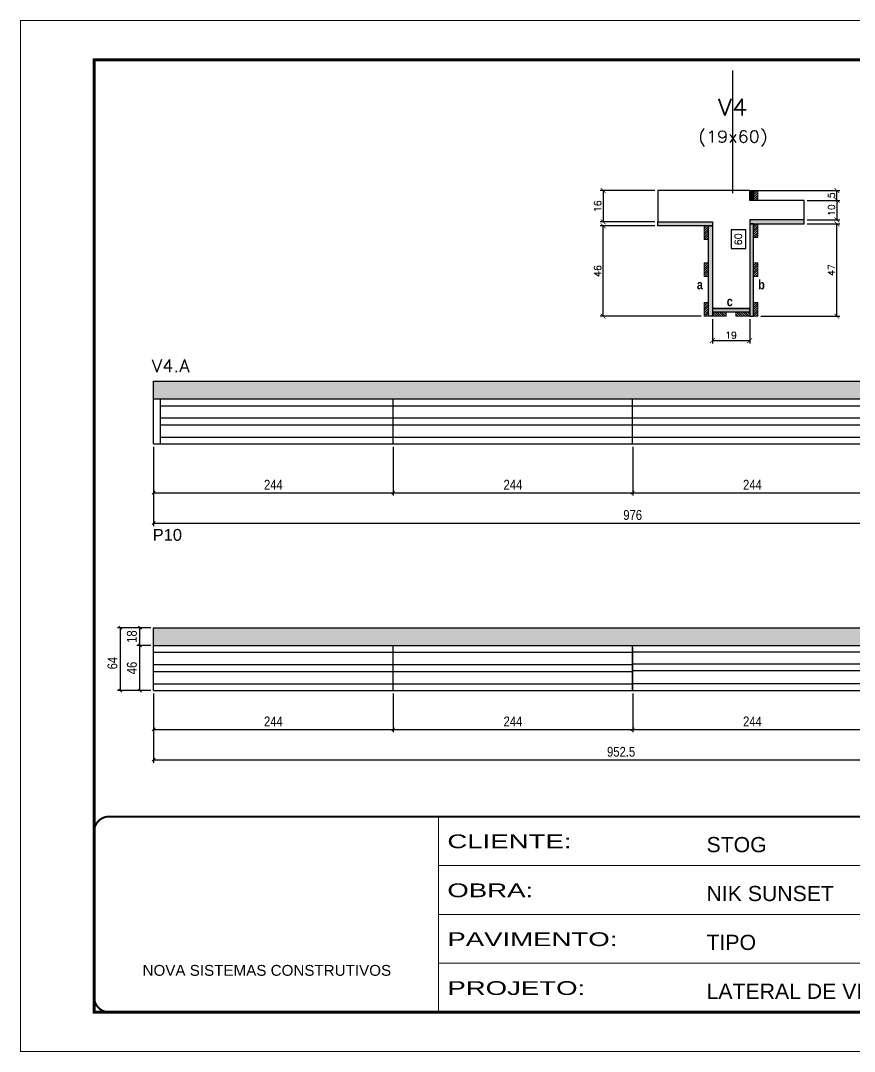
# Model space of a CAD drawing. Extents: x -10448 to -1189, y -11772 to 17235.
# Drawn here: x -8850 to -8000, y 13497 to 14547 of the extents above; entities that cross this region are included whole.
import ezdxf
from ezdxf.enums import TextEntityAlignment as Align

# ---------------------------------------------------------------- set-up
doc = ezdxf.new("R2010")
doc.units = 0
for name, pattern in [('CONTINUO', [0]), ('DASHED', [0.75, 0.5, -0.25]), ('HIDDEN', [0.375, 0.25, -0.125])]:
    doc.linetypes.add(name, pattern=pattern)
for name, color, linetype in [('5', 5, 'Continuous'), ('COTA', 241, 'Continuous'), ('Cota Seção (2x)', 4, 'Continuous'), ('detalhes', 4, 'Continuous'), ('Painéis', 200, 'Continuous'), ('SARR_2.2x7', 40, 'Continuous'), ('SARR_3.5x7', 81, 'Continuous'), ('Texto de Titulo', 7, 'Continuous'), ('Texto Qtd Sarr', 242, 'Continuous')]:
    doc.layers.add(name, color=color, linetype=linetype)
for name, color, linetype, lineweight in [('CONCRETO', 251, 'Continuous', 25), ('Folhas', 255, 'Continuous', 9), ('Hachura', 251, 'Continuous', 9), ('Madeira', 126, 'Continuous', 18), ('SARRAFO DE PRESSAO', 251, 'DASHED', 9), ('Texto Seção', 7, 'Continuous', 15)]:
    doc.layers.add(name, color=color, linetype=linetype, lineweight=lineweight)
doc.styles.add('ARIAL', font='arial.ttf')
doc.styles.add('COTA TECNICA', font='techl___.ttf', dxfattribs={"height": 10})
doc.styles.add('REGUA-120', font='ROMANS.shx', dxfattribs={"height": 15})
doc.styles.add('Romans', font='romans.shx')
doc.styles.get("Standard").update_dxf_attribs({"font": 'arial.ttf'})
doc.styles.add('TECNICA', font='techb___.ttf', dxfattribs={"height": 10})
doc.styles.add('Tecnologia', font='')
doc.styles.get('Tecnologia').set_extended_font_data('Forgotten Futurist')
doc.dimstyles.new('Cota Seção (2x)', dxfattribs={"dimtxt": 7, "dimasz": 5, "dimexe": 3, "dimexo": 3, "dimgap": 2, "dimtad": 3, "dimdec": 1, "dimlfac": 0.5, "dimzin": 12, "dimdsep": 46, "dimtxsty": 'Romans', "dimblk": 'ARCHTICK', "dimcen": 0, "dimclrd": 4, "dimclre": 4, "dimclrt": 1, "dimadec": 1, "dimazin": 3, "dimtfac": 1, "dimtdec": 1, "dimtmove": 0, "dimatfit": 3, "dimldrblk": 'OBLIQUE', "dimfxl": 1, "dimtolj": 1, "dimtzin": 12, "dimarcsym": 0})
doc.dimstyles.new('Cota Seção interna', dxfattribs={"dimtxt": 7, "dimasz": 6, "dimexe": 0.18, "dimexo": 2, "dimgap": -4, "dimtad": 3, "dimdec": 1, "dimlfac": 0.5, "dimzin": 12, "dimdsep": 46, "dimtxsty": 'Romans', "dimblk": 'ARCHTICK', "dimcen": 0.09, "dimse1": 1, "dimse2": 1, "dimsd1": 1, "dimsd2": 1, "dimclrd": 180, "dimclre": 5, "dimclrt": 1, "dimadec": 0, "dimazin": 3, "dimtfac": 1, "dimtdec": 1, "dimtofl": 0, "dimtmove": 0, "dimatfit": 3, "dimldrblk": 'ARCHTICK', "dimfxl": 1, "dimtolj": 1, "dimtzin": 0, "dimarcsym": 0})
doc.dimstyles.new('PAINEL', dxfattribs={"dimtxt": 10, "dimasz": 3, "dimexe": 3, "dimexo": 3, "dimgap": 3, "dimtad": 1, "dimdec": 1, "dimzin": 12, "dimdsep": 46, "dimtxsty": 'COTA TECNICA', "dimblk1": 'OBLIQUE', "dimblk2": 'OBLIQUE', "dimsah": 1, "dimcen": 0.9, "dimclrd": 4, "dimclre": 4, "dimclrt": 240, "dimadec": 1, "dimazin": 3, "dimtfac": 1, "dimtdec": 1, "dimtmove": 0, "dimatfit": 3, "dimfxl": 1, "dimtolj": 1, "dimtzin": 12, "dimarcsym": 0})
pattern_1 = [(45, (154.1319, 37298.1592), (-1.12253202, 1.12253202), [])]
pattern_2 = [(45, (154.1319, 37338.6311), (-1.12253202, 1.12253202), [])]

# ---------------------------------------------------------------- blocks, each defined once
blk = doc.blocks.new('9999999999')
at = {"color": 30, "linetype": 'CONTINUO'}
for p, q in [((98564.6, 34230.2), (98564.6, 34429.4)), ((98564.6, 34379.6), (99584, 34379.6)), ((98564.6, 34329.8), (99488, 34329.8)), ((98564.6, 34280), (99488, 34280))]:
    blk.add_line(p, q, dxfattribs=at)
at = {"color": 30, "linetype": 'CONTINUO', "const_width": 2}
blk.add_lwpolyline([(99584, 34230.2), (99584, 34414.4, 0.414214), (99569, 34429.4), (98229, 34429.4, 0.414214), (98214, 34414.4), (98214, 34245.2, 0.414214), (98229, 34230.2), (99584, 34230.2)], format="xyb", dxfattribs=at)
at = {"layer": 'Folhas'}
blk.add_lwpolyline([(98139, 34190.2), (99624, 34190.2), (99624, 35240.2), (98139, 35240.2)], close=True, dxfattribs=at)
at = {"layer": 'Folhas', "color": 30, "const_width": 3}
blk.add_lwpolyline([(98214, 34230.2), (99584, 34230.2), (99584, 35200.2), (98214, 35200.2)], close=True, dxfattribs=at)
at = {"color": 7, "linetype": 'Continuous', "ltscale": 5, "style": 'ARIAL'}
for s, height, p in [('STOG', 15.48, (98837.7, 34393.1)), ('NIK SUNSET', 15.48, (98837.7, 34343.3)), ('TIPO', 15.48, (98837.7, 34293.5)), ('NOVA SISTEMAS CONSTRUTIVOS', 11.059, (98263.2, 34267.2)), ('LATERAL DE VIGA - ADITIVO', 15.483, (98837.7, 34243.7))]:
    blk.add_text(s, height=height, dxfattribs=at).set_placement(p)
at = {"layer": 'Folhas', "color": 7, "style": 'Tecnologia', "width": 1.5}
for s, p in [('CLIENTE:', (98573.7, 34397.2)), ('OBRA:', (98573.7, 34347.3)), ('PAVIMENTO:', (98573.7, 34297.5)), ('PROJETO:', (98573.7, 34247.7))]:
    blk.add_text(s, height=14, dxfattribs=at).set_placement(p)
blk = doc.blocks.new('titulo1')
at = {"layer": 'Defpoints', "color": 252, "linetype": 'HIDDEN', "ltscale": 2}
blk.add_line((0, 0), (0, 125), dxfattribs=at)
at = {"layer": 'Defpoints', "style": 'Romans', "oblique": 15}
blk.add_attdef('FOLHA', text='', height=10, dxfattribs=at).set_placement((0, 15.6), align=Align.MIDDLE_CENTER)
at = {"layer": 'Texto Qtd Sarr', "color": 3, "style": 'Romans', "oblique": 15}
for tag, height, p in [('TITULO', 17, (0, 71.4)), ('SEÇÃO', 12, (0, 41.5))]:
    blk.add_attdef(tag, text='', height=height, dxfattribs=at).set_placement(p, align=Align.MIDDLE_CENTER)
blk = doc.blocks.new('_Oblique')
at = {"color": 0, "linetype": 'ByBlock', "lineweight": -2}
blk.add_line((-0.5, -0.5), (0.5, 0.5), dxfattribs=at)
blk = doc.blocks.new('*D194')
at = {"layer": 'COTA', "color": 4, "linetype": 'ByBlock', "lineweight": -2, "transparency": 16777216}
for p, q in [((-8714.3, 14112.8), (-8714.3, 14063.2)), ((-8470.3, 14112.8), (-8470.3, 14063.2)), ((-8714.3, 14066.2), (-8470.3, 14066.2))]:
    blk.add_line(p, q, dxfattribs=at)
at = {"layer": 'Defpoints', "color": 0, "linetype": 'ByBlock', "transparency": 16777216}
for p in [(-8714.3, 14115.8), (-8470.3, 14115.8), (-8470.3, 14066.2)]:
    blk.add_point(p, dxfattribs=at)
at = {"layer": 'COTA', "color": 4, "linetype": 'ByBlock', "lineweight": -2, "transparency": 16777216, "xscale": 3, "yscale": 3, "zscale": 3, "rotation": 180}
blk.add_blockref('_Oblique', (-8714.3, 14066.2), dxfattribs=at)
at = {"layer": 'COTA', "color": 4, "linetype": 'ByBlock', "lineweight": -2, "transparency": 16777216, "xscale": 3, "yscale": 3, "zscale": 3}
blk.add_blockref('_Oblique', (-8470.3, 14066.2), dxfattribs=at)
at = {"layer": 'COTA', "color": 240, "linetype": 'ByBlock', "transparency": 16777216, "insert": (-8592.3, 14074.3), "char_height": 10, "attachment_point": 5, "style": 'COTA TECNICA'}
blk.add_mtext('\\A1;244', dxfattribs=at)
blk = doc.blocks.new('*D195')
at = {"layer": 'COTA', "color": 4, "linetype": 'ByBlock', "lineweight": -2, "transparency": 16777216}
for p, q in [((-8470.3, 14112.8), (-8470.3, 14063.2)), ((-8226.3, 14112.8), (-8226.3, 14063.2)), ((-8470.3, 14066.2), (-8226.3, 14066.2))]:
    blk.add_line(p, q, dxfattribs=at)
at = {"layer": 'Defpoints', "color": 0, "linetype": 'ByBlock', "transparency": 16777216}
for p in [(-8470.3, 14115.8), (-8226.3, 14115.8), (-8226.3, 14066.2)]:
    blk.add_point(p, dxfattribs=at)
at = {"layer": 'COTA', "color": 4, "linetype": 'ByBlock', "lineweight": -2, "transparency": 16777216, "xscale": 3, "yscale": 3, "zscale": 3, "rotation": 180}
blk.add_blockref('_Oblique', (-8470.3, 14066.2), dxfattribs=at)
at = {"layer": 'COTA', "color": 4, "linetype": 'ByBlock', "lineweight": -2, "transparency": 16777216, "xscale": 3, "yscale": 3, "zscale": 3}
blk.add_blockref('_Oblique', (-8226.3, 14066.2), dxfattribs=at)
at = {"layer": 'COTA', "color": 240, "linetype": 'ByBlock', "transparency": 16777216, "insert": (-8348.3, 14074.3), "char_height": 10, "attachment_point": 5, "style": 'COTA TECNICA'}
blk.add_mtext('\\A1;244', dxfattribs=at)
blk = doc.blocks.new('*D196')
at = {"layer": 'COTA', "color": 4, "linetype": 'ByBlock', "lineweight": -2, "transparency": 16777216}
for p, q in [((-8714.3, 14112.8), (-8714.3, 14032.2)), ((-7738.3, 14112.8), (-7738.3, 14032.2)), ((-8714.3, 14035.2), (-7738.3, 14035.2))]:
    blk.add_line(p, q, dxfattribs=at)
at = {"layer": 'Defpoints', "color": 0, "linetype": 'ByBlock', "transparency": 16777216}
for p in [(-8714.3, 14115.8), (-7738.3, 14115.8), (-7738.3, 14035.2)]:
    blk.add_point(p, dxfattribs=at)
at = {"layer": 'COTA', "color": 4, "linetype": 'ByBlock', "lineweight": -2, "transparency": 16777216, "xscale": 3, "yscale": 3, "zscale": 3, "rotation": 180}
blk.add_blockref('_Oblique', (-8714.3, 14035.2), dxfattribs=at)
at = {"layer": 'COTA', "color": 4, "linetype": 'ByBlock', "lineweight": -2, "transparency": 16777216, "xscale": 3, "yscale": 3, "zscale": 3}
blk.add_blockref('_Oblique', (-7738.3, 14035.2), dxfattribs=at)
at = {"layer": 'COTA', "color": 240, "linetype": 'ByBlock', "transparency": 16777216, "insert": (-8226.3, 14043.4), "char_height": 10, "attachment_point": 5, "style": 'COTA TECNICA'}
blk.add_mtext('\\A1;976', dxfattribs=at)
blk = doc.blocks.new('*D233')
at = {"layer": 'COTA', "color": 4, "linetype": 'ByBlock', "lineweight": -2, "transparency": 16777216}
for p, q in [((-8226.3, 14112.8), (-8226.3, 14063.2)), ((-7982.3, 14112.8), (-7982.3, 14063.2)), ((-8226.3, 14066.2), (-7982.3, 14066.2))]:
    blk.add_line(p, q, dxfattribs=at)
at = {"layer": 'Defpoints', "color": 0, "linetype": 'ByBlock', "transparency": 16777216}
for p in [(-8226.3, 14115.8), (-7982.3, 14115.8), (-7982.3, 14066.2)]:
    blk.add_point(p, dxfattribs=at)
at = {"layer": 'COTA', "color": 4, "linetype": 'ByBlock', "lineweight": -2, "transparency": 16777216, "xscale": 3, "yscale": 3, "zscale": 3, "rotation": 180}
blk.add_blockref('_Oblique', (-8226.3, 14066.2), dxfattribs=at)
at = {"layer": 'COTA', "color": 4, "linetype": 'ByBlock', "lineweight": -2, "transparency": 16777216, "xscale": 3, "yscale": 3, "zscale": 3}
blk.add_blockref('_Oblique', (-7982.3, 14066.2), dxfattribs=at)
at = {"layer": 'COTA', "color": 240, "linetype": 'ByBlock', "transparency": 16777216, "insert": (-8104.3, 14074.3), "char_height": 10, "attachment_point": 5, "style": 'COTA TECNICA'}
blk.add_mtext('\\A1;244', dxfattribs=at)
blk = doc.blocks.new('*D198')
at = {"layer": 'COTA', "color": 4, "linetype": 'ByBlock', "lineweight": -2, "transparency": 16777216}
for p, q in [((-8717.3, 13910.6), (-8731.3, 13910.6)), ((-8728.3, 13864.6), (-8728.3, 13910.6)), ((-8717.3, 13864.6), (-8731.3, 13864.6))]:
    blk.add_line(p, q, dxfattribs=at)
at = {"layer": 'Defpoints', "color": 0, "linetype": 'ByBlock', "transparency": 16777216}
for p in [(-8728.3, 13910.6), (-8714.3, 13910.6), (-8714.3, 13864.6)]:
    blk.add_point(p, dxfattribs=at)
at = {"layer": 'COTA', "color": 4, "linetype": 'ByBlock', "lineweight": -2, "transparency": 16777216, "xscale": 3, "yscale": 3, "zscale": 3}
for p, rotation in [((-8728.3, 13910.6), 90), ((-8728.3, 13864.6), 270)]:
    blk.add_blockref('_Oblique', p, dxfattribs=dict(at, rotation=rotation))
at = {"layer": 'COTA', "color": 240, "linetype": 'ByBlock', "transparency": 16777216, "insert": (-8736.4, 13887.6), "char_height": 10, "attachment_point": 5, "rotation": 90, "style": 'COTA TECNICA'}
blk.add_mtext('\\A1;46', dxfattribs=at)
blk = doc.blocks.new('*D199')
at = {"layer": 'COTA', "color": 4, "linetype": 'ByBlock', "lineweight": -2, "transparency": 16777216}
for p, q in [((-8717.3, 13928.6), (-8731.3, 13928.6)), ((-8728.3, 13910.6), (-8728.3, 13928.6)), ((-8717.3, 13910.6), (-8731.3, 13910.6))]:
    blk.add_line(p, q, dxfattribs=at)
at = {"layer": 'Defpoints', "color": 0, "linetype": 'ByBlock', "transparency": 16777216}
for p in [(-8728.3, 13928.6), (-8714.3, 13928.6), (-8714.3, 13910.6)]:
    blk.add_point(p, dxfattribs=at)
at = {"layer": 'COTA', "color": 4, "linetype": 'ByBlock', "lineweight": -2, "transparency": 16777216, "xscale": 3, "yscale": 3, "zscale": 3}
for p, rotation in [((-8728.3, 13928.6), 90), ((-8728.3, 13910.6), 270)]:
    blk.add_blockref('_Oblique', p, dxfattribs=dict(at, rotation=rotation))
at = {"layer": 'COTA', "color": 240, "linetype": 'ByBlock', "transparency": 16777216, "insert": (-8736.4, 13919.6), "char_height": 10, "attachment_point": 5, "rotation": 90, "style": 'COTA TECNICA'}
blk.add_mtext('\\A1;18', dxfattribs=at)
blk = doc.blocks.new('*D200')
at = {"layer": 'COTA', "color": 4, "linetype": 'ByBlock', "lineweight": -2, "transparency": 16777216}
for p, q in [((-8717.3, 13928.6), (-8751.1, 13928.6)), ((-8748.1, 13864.6), (-8748.1, 13928.6)), ((-8717.3, 13864.6), (-8751.1, 13864.6))]:
    blk.add_line(p, q, dxfattribs=at)
at = {"layer": 'Defpoints', "color": 0, "linetype": 'ByBlock', "transparency": 16777216}
for p in [(-8748.1, 13928.6), (-8714.3, 13928.6), (-8714.3, 13864.6)]:
    blk.add_point(p, dxfattribs=at)
at = {"layer": 'COTA', "color": 4, "linetype": 'ByBlock', "lineweight": -2, "transparency": 16777216, "xscale": 3, "yscale": 3, "zscale": 3}
for p, rotation in [((-8748.1, 13928.6), 90), ((-8748.1, 13864.6), 270)]:
    blk.add_blockref('_Oblique', p, dxfattribs=dict(at, rotation=rotation))
at = {"layer": 'COTA', "color": 240, "linetype": 'ByBlock', "transparency": 16777216, "insert": (-8756.2, 13892.6), "char_height": 10, "attachment_point": 5, "rotation": 90, "style": 'COTA TECNICA'}
blk.add_mtext('\\A1;64', dxfattribs=at)
blk = doc.blocks.new('*D201')
at = {"layer": 'COTA', "color": 4, "linetype": 'ByBlock', "lineweight": -2, "transparency": 16777216}
for p, q in [((-8714.3, 13861.6), (-8714.3, 13822.1)), ((-8470.3, 13861.6), (-8470.3, 13822.1)), ((-8714.3, 13825.1), (-8470.3, 13825.1))]:
    blk.add_line(p, q, dxfattribs=at)
at = {"layer": 'Defpoints', "color": 0, "linetype": 'ByBlock', "transparency": 16777216}
for p in [(-8714.3, 13864.6), (-8470.3, 13864.6), (-8470.3, 13825.1)]:
    blk.add_point(p, dxfattribs=at)
at = {"layer": 'COTA', "color": 4, "linetype": 'ByBlock', "lineweight": -2, "transparency": 16777216, "xscale": 3, "yscale": 3, "zscale": 3, "rotation": 180}
blk.add_blockref('_Oblique', (-8714.3, 13825.1), dxfattribs=at)
at = {"layer": 'COTA', "color": 4, "linetype": 'ByBlock', "lineweight": -2, "transparency": 16777216, "xscale": 3, "yscale": 3, "zscale": 3}
blk.add_blockref('_Oblique', (-8470.3, 13825.1), dxfattribs=at)
at = {"layer": 'COTA', "color": 240, "linetype": 'ByBlock', "transparency": 16777216, "insert": (-8592.3, 13833.2), "char_height": 10, "attachment_point": 5, "style": 'COTA TECNICA'}
blk.add_mtext('\\A1;244', dxfattribs=at)
blk = doc.blocks.new('*D202')
at = {"layer": 'COTA', "color": 4, "linetype": 'ByBlock', "lineweight": -2, "transparency": 16777216}
for p, q in [((-8470.3, 13861.6), (-8470.3, 13822.1)), ((-8226.3, 13861.6), (-8226.3, 13822.1)), ((-8470.3, 13825.1), (-8226.3, 13825.1))]:
    blk.add_line(p, q, dxfattribs=at)
at = {"layer": 'Defpoints', "color": 0, "linetype": 'ByBlock', "transparency": 16777216}
for p in [(-8470.3, 13864.6), (-8226.3, 13864.6), (-8226.3, 13825.1)]:
    blk.add_point(p, dxfattribs=at)
at = {"layer": 'COTA', "color": 4, "linetype": 'ByBlock', "lineweight": -2, "transparency": 16777216, "xscale": 3, "yscale": 3, "zscale": 3, "rotation": 180}
blk.add_blockref('_Oblique', (-8470.3, 13825.1), dxfattribs=at)
at = {"layer": 'COTA', "color": 4, "linetype": 'ByBlock', "lineweight": -2, "transparency": 16777216, "xscale": 3, "yscale": 3, "zscale": 3}
blk.add_blockref('_Oblique', (-8226.3, 13825.1), dxfattribs=at)
at = {"layer": 'COTA', "color": 240, "linetype": 'ByBlock', "transparency": 16777216, "insert": (-8348.3, 13833.2), "char_height": 10, "attachment_point": 5, "style": 'COTA TECNICA'}
blk.add_mtext('\\A1;244', dxfattribs=at)
blk = doc.blocks.new('*D203')
at = {"layer": 'COTA', "color": 4, "linetype": 'ByBlock', "lineweight": -2, "transparency": 16777216}
for p, q in [((-8714.3, 13861.6), (-8714.3, 13791.1)), ((-7761.8, 13861.6), (-7761.8, 13791.1)), ((-8714.3, 13794.1), (-7761.8, 13794.1))]:
    blk.add_line(p, q, dxfattribs=at)
at = {"layer": 'Defpoints', "color": 0, "linetype": 'ByBlock', "transparency": 16777216}
for p in [(-8714.3, 13864.6), (-7761.8, 13864.6), (-7761.8, 13794.1)]:
    blk.add_point(p, dxfattribs=at)
at = {"layer": 'COTA', "color": 4, "linetype": 'ByBlock', "lineweight": -2, "transparency": 16777216, "xscale": 3, "yscale": 3, "zscale": 3, "rotation": 180}
blk.add_blockref('_Oblique', (-8714.3, 13794.1), dxfattribs=at)
at = {"layer": 'COTA', "color": 4, "linetype": 'ByBlock', "lineweight": -2, "transparency": 16777216, "xscale": 3, "yscale": 3, "zscale": 3}
blk.add_blockref('_Oblique', (-7761.8, 13794.1), dxfattribs=at)
at = {"layer": 'COTA', "color": 240, "linetype": 'ByBlock', "transparency": 16777216, "insert": (-8238.1, 13802.2), "char_height": 10, "attachment_point": 5, "style": 'COTA TECNICA'}
blk.add_mtext('\\A1;952.5', dxfattribs=at)
blk = doc.blocks.new('*D205')
at = {"layer": 'COTA', "color": 4, "linetype": 'ByBlock', "lineweight": -2, "transparency": 16777216}
for p, q in [((-8226.3, 13861.6), (-8226.3, 13822.1)), ((-7982.3, 13861.6), (-7982.3, 13822.1)), ((-8226.3, 13825.1), (-7982.3, 13825.1))]:
    blk.add_line(p, q, dxfattribs=at)
at = {"layer": 'Defpoints', "color": 0, "linetype": 'ByBlock', "transparency": 16777216}
for p in [(-8226.3, 13864.6), (-7982.3, 13864.6), (-7982.3, 13825.1)]:
    blk.add_point(p, dxfattribs=at)
at = {"layer": 'COTA', "color": 4, "linetype": 'ByBlock', "lineweight": -2, "transparency": 16777216, "xscale": 3, "yscale": 3, "zscale": 3, "rotation": 180}
blk.add_blockref('_Oblique', (-8226.3, 13825.1), dxfattribs=at)
at = {"layer": 'COTA', "color": 4, "linetype": 'ByBlock', "lineweight": -2, "transparency": 16777216, "xscale": 3, "yscale": 3, "zscale": 3}
blk.add_blockref('_Oblique', (-7982.3, 13825.1), dxfattribs=at)
at = {"layer": 'COTA', "color": 240, "linetype": 'ByBlock', "transparency": 16777216, "insert": (-8104.3, 13833.2), "char_height": 10, "attachment_point": 5, "style": 'COTA TECNICA'}
blk.add_mtext('\\A1;244', dxfattribs=at)
blk = doc.blocks.new('_ArchTick')
at = {"color": 0, "linetype": 'ByBlock', "const_width": 0.15}
blk.add_lwpolyline([(-0.5, -0.5), (0.5, 0.5)], dxfattribs=at)
blk = doc.blocks.new('*D794')
at = {"layer": 'COTA', "color": 4, "lineweight": -2, "transparency": 16777216}
for p, q in [((-8048.5, 14340), (-8015.3, 14340)), ((-8018.3, 14246), (-8018.3, 14340)), ((-8095.7, 14246), (-8015.3, 14246))]:
    blk.add_line(p, q, dxfattribs=at)
at = {"layer": 'Defpoints', "color": 0, "transparency": 16777216}
for p in [(-8051.5, 14340), (-8018.3, 14340), (-8098.7, 14246)]:
    blk.add_point(p, dxfattribs=at)
at = {"layer": 'COTA', "color": 4, "lineweight": -2, "transparency": 16777216, "xscale": 5, "yscale": 5, "zscale": 5}
for p, rotation in [((-8018.3, 14340), 90), ((-8018.3, 14246), 270)]:
    blk.add_blockref('_ArchTick', p, dxfattribs=dict(at, rotation=rotation))
at = {"layer": 'COTA', "color": 1, "transparency": 16777216, "insert": (-8023.8, 14293), "char_height": 7, "attachment_point": 5, "rotation": 90, "style": 'Romans'}
blk.add_mtext('\\A1;47', dxfattribs=at)
blk = doc.blocks.new('*D795')
at = {"layer": 'COTA', "color": 4, "lineweight": -2, "transparency": 16777216}
for p, q in [((-8048.5, 14364), (-8015.3, 14364)), ((-8018.3, 14364), (-8018.3, 14344)), ((-8048.5, 14344), (-8015.3, 14344))]:
    blk.add_line(p, q, dxfattribs=at)
at = {"layer": 'Defpoints', "color": 0, "transparency": 16777216}
for p in [(-8051.5, 14364), (-8051.5, 14344), (-8018.3, 14344)]:
    blk.add_point(p, dxfattribs=at)
at = {"layer": 'COTA', "color": 4, "lineweight": -2, "transparency": 16777216, "xscale": 5, "yscale": 5, "zscale": 5}
for p, rotation in [((-8018.3, 14364), 90), ((-8018.3, 14344), 270)]:
    blk.add_blockref('_ArchTick', p, dxfattribs=dict(at, rotation=rotation))
at = {"layer": 'COTA', "color": 1, "transparency": 16777216, "insert": (-8023.8, 14354), "char_height": 7, "attachment_point": 5, "rotation": 90, "style": 'Romans'}
blk.add_mtext('\\A1;10', dxfattribs=at)
blk = doc.blocks.new('*D796')
at = {"layer": 'COTA', "color": 4, "lineweight": -2, "transparency": 16777216}
for p, q in [((-8203.7, 14338), (-8259.4, 14338)), ((-8256.4, 14246), (-8256.4, 14338)), ((-8156.5, 14246), (-8259.4, 14246))]:
    blk.add_line(p, q, dxfattribs=at)
at = {"layer": 'Defpoints', "color": 0, "transparency": 16777216}
for p in [(-8256.4, 14338), (-8200.7, 14338), (-8153.5, 14246)]:
    blk.add_point(p, dxfattribs=at)
at = {"layer": 'COTA', "color": 4, "lineweight": -2, "transparency": 16777216, "xscale": 5, "yscale": 5, "zscale": 5}
for p, rotation in [((-8256.4, 14338), 90), ((-8256.4, 14246), 270)]:
    blk.add_blockref('_ArchTick', p, dxfattribs=dict(at, rotation=rotation))
at = {"layer": 'COTA', "color": 1, "transparency": 16777216, "insert": (-8261.9, 14292), "char_height": 7, "attachment_point": 5, "rotation": 90, "style": 'Romans'}
blk.add_mtext('\\A1;46', dxfattribs=at)
blk = doc.blocks.new('*D797')
at = {"layer": 'Cota Seção (2x)', "color": 180, "lineweight": -2, "transparency": 16777216}
for p, q in [((-8111.1, 14333.8), (-8126.1, 14333.8)), ((-8126.1, 14333.8), (-8126.1, 14314.8)), ((-8111.1, 14314.8), (-8111.1, 14333.8)), ((-8126.1, 14314.8), (-8111.1, 14314.8))]:
    blk.add_line(p, q, dxfattribs=at)
at = {"layer": 'Defpoints', "color": 0, "transparency": 16777216}
for p in [(-8107.1, 14374), (-8107.1, 14374), (-8107.1, 14254)]:
    blk.add_point(p, dxfattribs=at)
at = {"layer": 'Cota Seção (2x)', "color": 1, "transparency": 16777216, "insert": (-8118.6, 14324.3), "char_height": 7, "attachment_point": 5, "rotation": 90, "style": 'Romans'}
blk.add_mtext('\\A1;60', dxfattribs=at)
blk = doc.blocks.new('*D798')
at = {"layer": 'COTA', "color": 4, "lineweight": -2, "transparency": 16777216}
for p, q in [((-8145.1, 14243), (-8145.1, 14218.1)), ((-8107.1, 14243), (-8107.1, 14218.1)), ((-8145.1, 14221.1), (-8107.1, 14221.1))]:
    blk.add_line(p, q, dxfattribs=at)
at = {"layer": 'Defpoints', "color": 0, "transparency": 16777216}
for p in [(-8145.1, 14246), (-8107.1, 14246), (-8107.1, 14221.1)]:
    blk.add_point(p, dxfattribs=at)
at = {"layer": 'COTA', "color": 4, "lineweight": -2, "transparency": 16777216, "xscale": 5, "yscale": 5, "zscale": 5, "rotation": 180}
blk.add_blockref('_ArchTick', (-8145.1, 14221.1), dxfattribs=at)
at = {"layer": 'COTA', "color": 4, "lineweight": -2, "transparency": 16777216, "xscale": 5, "yscale": 5, "zscale": 5}
blk.add_blockref('_ArchTick', (-8107.1, 14221.1), dxfattribs=at)
at = {"layer": 'COTA', "color": 1, "transparency": 16777216, "insert": (-8126.1, 14226.6), "char_height": 7, "attachment_point": 5, "style": 'Romans'}
blk.add_mtext('\\A1;19', dxfattribs=at)
blk = doc.blocks.new('*D799')
at = {"layer": 'COTA', "color": 4, "lineweight": -2, "transparency": 16777216}
for p, q in [((-8203.7, 14374), (-8259.4, 14374)), ((-8256.4, 14374), (-8256.4, 14342)), ((-8203.7, 14342), (-8259.4, 14342))]:
    blk.add_line(p, q, dxfattribs=at)
at = {"layer": 'Defpoints', "color": 0, "transparency": 16777216}
for p in [(-8200.7, 14374), (-8256.4, 14342), (-8200.7, 14342)]:
    blk.add_point(p, dxfattribs=at)
at = {"layer": 'COTA', "color": 4, "lineweight": -2, "transparency": 16777216, "xscale": 5, "yscale": 5, "zscale": 5}
for p, rotation in [((-8256.4, 14374), 90), ((-8256.4, 14342), 270)]:
    blk.add_blockref('_ArchTick', p, dxfattribs=dict(at, rotation=rotation))
at = {"layer": 'COTA', "color": 1, "transparency": 16777216, "insert": (-8261.9, 14358), "char_height": 7, "attachment_point": 5, "rotation": 90, "style": 'Romans'}
blk.add_mtext('\\A1;16', dxfattribs=at)
blk = doc.blocks.new('*D800')
at = {"layer": 'COTA', "color": 4, "lineweight": -2, "transparency": 16777216}
for p, q in [((-8100.1, 14374), (-8015.3, 14374)), ((-8018.3, 14364), (-8018.3, 14374)), ((-8048.5, 14364), (-8015.3, 14364))]:
    blk.add_line(p, q, dxfattribs=at)
at = {"layer": 'Defpoints', "color": 0, "transparency": 16777216}
for p in [(-8103.1, 14374), (-8018.3, 14374), (-8051.5, 14364)]:
    blk.add_point(p, dxfattribs=at)
at = {"layer": 'COTA', "color": 4, "lineweight": -2, "transparency": 16777216, "xscale": 5, "yscale": 5, "zscale": 5}
for p, rotation in [((-8018.3, 14374), 90), ((-8018.3, 14364), 270)]:
    blk.add_blockref('_ArchTick', p, dxfattribs=dict(at, rotation=rotation))
at = {"layer": 'COTA', "color": 1, "transparency": 16777216, "insert": (-8023.8, 14369), "char_height": 7, "attachment_point": 5, "rotation": 90, "style": 'Romans'}
blk.add_mtext('\\A1;5', dxfattribs=at)

msp = doc.modelspace()

# ---------------------------------------------------------------- hatches: boundary and pattern name
at = {"layer": 'COTA', "linetype": 'ByBlock'}
h = msp.add_hatch(dxfattribs=at)
h.set_pattern_fill('AR-CONC', color=256, scale=0.03)
h.set_pattern_definition([(50, (-142639.2827, -18395.9775), (5.46554007, -0.47817257), [0.5715, -6.2865]), (355, (-142639.2827, -18395.9775), (-1.05730264, 5.73170536), [0.4572, -5.02921753]), (100.4514447, (-142638.827, -18396.0174), (4.40823741, 5.25353256), [0.48570026, -5.34270734]), (46.1842, (-142639.283, -18394.4535), (8.13237123, -1.26126984), [0.85725, -9.42975]), (96.6355576, (-142638.605, -18394.559), (7.122124, 7.42278374), [0.7285507, -8.01406824]), (351.184151, (-142639.283, -18394.4535), (7.122124, 7.42278374), [0.685799, -7.54379196]), (21, (-142638.5207, -18394.8345), (4.54843174, -3.06795595), [0.5715, -6.2865]), (326, (-142638.5207, -18394.8345), (1.85406085, 5.52563898), [0.4572, -5.0292]), (71.451445, (-142638.1417, -18395.09), (6.40249258, 2.45768307), [0.48570026, -5.34269813]), (37.5, (-142639.2827, -18395.9775), (0.092658098, 2.536651166), [0, -4.96824, 0, -5.1054, 0, -5.04825]), (7.5, (-142639.2827, -18395.9775), (2.004589875, 3.005417245), [0, -2.91084, 0, -4.85394, 0, -1.92405]), (327.5, (-142640.982, -18395.9775), (4.067717855, -0.17186232), [0, -1.905, 0, -5.9436, 0, -7.8867]), (317.5, (-142641.744, -18395.9775), (4.44387544, 0.76279473), [0, -2.4765, 0, -3.94716, 0, -5.6007])])
h.paths.add_polyline_path([(-8714.32, 14179.82), (-8714.32, 14161.82), (-7738.32, 14161.82), (-7738.32, 14179.82)])
h = msp.add_hatch(dxfattribs=at)
h.set_pattern_fill('AR-CONC', color=256, scale=0.03)
h.set_pattern_definition([(50, (-1571.5, 12634.326), (5.46554, -0.4781726), [0.5715, -6.2865]), (355, (-1571.5, 12634.326), (-1.0573026, 5.7317054), [0.4572, -5.0292175]), (100.451445, (-1571.0445, 12634.2863), (4.4082374, 5.2535326), [0.4857003, -5.3427073]), (46.1842, (-1571.5, 12635.85), (8.132371, -1.26127), [0.85725, -9.42975]), (96.63556, (-1570.822, 12635.745), (7.122124, 7.422784), [0.728551, -8.014068]), (351.18415, (-1571.5, 12635.85), (7.122124, 7.422784), [0.685799, -7.543792]), (21, (-1570.738, 12635.469), (4.5484317, -3.067956), [0.5715, -6.2865]), (326, (-1570.738, 12635.469), (1.854061, 5.525639), [0.4572, -5.0292]), (71.451445, (-1570.359, 12635.2135), (6.4024926, 2.457683), [0.4857003, -5.342698]), (37.5, (-1571.5, 12634.3262), (0.0926581, 2.53665117), [0, -4.96824, 0, -5.1054, 0, -5.04825]), (7.5, (-1571.5, 12634.3262), (2.0045899, 3.0054172), [0, -2.91084, 0, -4.85394, 0, -1.92405]), (327.5, (-1573.1993, 12634.3262), (4.06771786, -0.1718623), [0, -1.905, 0, -5.9436, 0, -7.8867]), (317.5, (-1573.9613, 12634.3262), (4.4438754, 0.7627947), [0, -2.4765, 0, -3.94716, 0, -5.6007])])
h.paths.add_polyline_path([(-7761.82, 13868.6), (-7734.79, 13868.6), (-7734.79, 13911.6), (-7571.79, 13911.6), (-7571.79, 13923.6), (-7734.79, 13923.6), (-7734.79, 13928.6), (-7849.79, 13928.6), (-8714.32, 13928.6), (-8714.32, 13910.6), (-7761.82, 13910.6)])
h.paths.add_polyline_path([(-7802.57, 13913.41), (-7782.5, 13913.41), (-7782.5, 13931.94), (-7802.57, 13931.94)], flags=9)
at = {"layer": 'Hachura'}
h = msp.add_hatch(color=256, dxfattribs=at)
h.dxf.hatch_style = 1
h.paths.add_polyline_path([(-8107.11, 14373.99), (-8103.11, 14373.99), (-8103.11, 14363.99), (-8107.11, 14363.99)])
h = msp.add_hatch(dxfattribs=at)
h.set_pattern_fill('ANSI31', color=256, scale=0.5, angle=360, style=0)
h.set_pattern_definition([(45, (154.1319, 37338.6078), (-1.12253202, 1.12253202), [])])
h.paths.add_polyline_path([(-8103.11, 14373.99), (-8098.71, 14373.99), (-8098.71, 14363.99), (-8103.11, 14363.99)])
h = msp.add_hatch(color=256, dxfattribs=at)
h.dxf.hatch_style = 1
h.paths.add_polyline_path([(-8051.51, 14339.99), (-8051.51, 14343.99), (-8107.11, 14343.99), (-8107.11, 14339.99)])
h = msp.add_hatch(color=256, dxfattribs=at)
h.dxf.hatch_style = 1
h.paths.add_polyline_path([(-8200.71, 14337.99), (-8200.71, 14341.99), (-8145.11, 14341.99), (-8145.11, 14337.99)])
h = msp.add_hatch(dxfattribs=at)
h.set_pattern_fill('ANSI31', color=256, scale=0.5, angle=360, style=0)
h.set_pattern_definition([(45, (154.1319, 37298.6078), (-1.12253202, 1.12253202), [])])
h.paths.add_polyline_path([(-8149.11, 14337.99), (-8153.51, 14337.99), (-8153.51, 14323.99), (-8149.11, 14323.99)])
h = msp.add_hatch(color=256, dxfattribs=at)
h.dxf.hatch_style = 1
h.paths.add_polyline_path([(-8149.11, 14337.99), (-8145.11, 14337.99), (-8145.11, 14245.99), (-8149.11, 14245.99)])
h = msp.add_hatch(color=256, dxfattribs=at)
h.dxf.hatch_style = 1
h.paths.add_polyline_path([(-8103.11, 14339.99), (-8107.11, 14339.99), (-8107.11, 14245.99), (-8103.11, 14245.99)])
h = msp.add_hatch(dxfattribs=at)
h.set_pattern_fill('ANSI31', color=256, scale=0.5, angle=360, style=0)
h.set_pattern_definition([(45, (154.1319, 37300.6078), (-1.12253202, 1.12253202), [])])
h.paths.add_polyline_path([(-8103.11, 14339.99), (-8098.71, 14339.99), (-8098.71, 14325.99), (-8103.11, 14325.99)])
h = msp.add_hatch(dxfattribs=at)
h.set_pattern_fill('ANSI31', color=256, scale=0.5, angle=360, style=0)
h.set_pattern_definition(pattern_2)
h.paths.add_polyline_path([(-8149.11, 14286.46), (-8153.51, 14286.46), (-8153.51, 14300.46), (-8149.11, 14300.46)])
h = msp.add_hatch(dxfattribs=at)
h.set_pattern_fill('ANSI31', color=256, scale=0.5, angle=360, style=0)
h.set_pattern_definition(pattern_2)
h.paths.add_polyline_path([(-8103.11, 14286.46), (-8098.71, 14286.46), (-8098.71, 14300.46), (-8103.11, 14300.46)])
h = msp.add_hatch(dxfattribs=at)
h.set_pattern_fill('ANSI31', color=256, scale=0.5, angle=360, style=0)
h.set_pattern_definition(pattern_1)
h.paths.add_polyline_path([(-8149.11, 14245.99), (-8153.51, 14245.99), (-8153.51, 14259.99), (-8149.11, 14259.99)])
h = msp.add_hatch(dxfattribs=at)
h.set_pattern_fill('ANSI31', color=256, scale=0.5, angle=360, style=0)
h.set_pattern_definition(pattern_1)
h.paths.add_polyline_path([(-8103.11, 14245.99), (-8098.71, 14245.99), (-8098.71, 14259.99), (-8103.11, 14259.99)])
h = msp.add_hatch(color=256, dxfattribs=at)
h.dxf.hatch_style = 1
h.paths.add_polyline_path([(-8107.11, 14250.39), (-8107.11, 14253.99), (-8145.11, 14253.99), (-8145.11, 14250.39)])
h = msp.add_hatch(dxfattribs=at)
h.set_pattern_fill('ANSI31', color=256, scale=0.5, angle=270, style=0)
h.set_pattern_definition([(315, (14787.5083, 6016.344), (1.12253202, 1.12253202), [])])
h.paths.add_polyline_path([(-8131.11, 14245.99), (-8131.11, 14250.39), (-8145.11, 14250.39), (-8145.11, 14245.99)])
h = msp.add_hatch(dxfattribs=at)
h.set_pattern_fill('ANSI31', color=256, scale=0.5, angle=270, style=0)
h.set_pattern_definition([(315, (14811.5083, 6016.344), (1.12253202, 1.12253202), [])])
h.paths.add_polyline_path([(-8107.11, 14245.99), (-8107.11, 14250.39), (-8121.11, 14250.39), (-8121.11, 14245.99)])

# ---------------------------------------------------------------- linework, layer by layer
at = {"layer": 'CONCRETO'}
for p, q in [((-8107.11, 14373.99), (-8200.71, 14373.99)), ((-8200.71, 14373.99), (-8200.71, 14341.99)), ((-8051.51, 14363.99), (-8107.11, 14363.99)), ((-8051.51, 14343.99), (-8051.51, 14363.99)), ((-8051.51, 14343.99), (-8107.11, 14343.99)), ((-8107.11, 14343.99), (-8107.11, 14253.99)), ((-8200.71, 14341.99), (-8145.11, 14341.99)), ((-8145.11, 14341.99), (-8145.11, 14253.99)), ((-8145.11, 14253.99), (-8107.11, 14253.99)), ((-8145.11, 14245.99), (-8145.11, 14245.99))]:
    msp.add_line(p, q, dxfattribs=at)
at = {"layer": 'COTA', "linetype": 'ByBlock'}
for p, q in [((-8714.32, 14179.82), (-7738.32, 14179.82)), ((-8714.32, 14161.82), (-8714.32, 14179.82)), ((-8714.32, 13928.6), (-7849.79, 13928.6)), ((-8714.32, 13910.6), (-8714.32, 13928.6))]:
    msp.add_line(p, q, dxfattribs=at)
at = {"layer": 'Madeira'}
for points in [[(-8103.11, 14373.99), (-8098.71, 14373.99), (-8098.71, 14363.99), (-8103.11, 14363.99)], [(-8149.11, 14337.99), (-8153.51, 14337.99), (-8153.51, 14323.99), (-8149.11, 14323.99)], [(-8103.11, 14339.99), (-8098.71, 14339.99), (-8098.71, 14325.99), (-8103.11, 14325.99)], [(-8149.11, 14286.46), (-8153.51, 14286.46), (-8153.51, 14300.46), (-8149.11, 14300.46)], [(-8103.11, 14286.46), (-8098.71, 14286.46), (-8098.71, 14300.46), (-8103.11, 14300.46)], [(-8149.11, 14245.99), (-8153.51, 14245.99), (-8153.51, 14259.99), (-8149.11, 14259.99)], [(-8103.11, 14245.99), (-8098.71, 14245.99), (-8098.71, 14259.99), (-8103.11, 14259.99)], [(-8131.11, 14245.99), (-8131.11, 14250.39), (-8145.11, 14250.39), (-8145.11, 14245.99)], [(-8107.11, 14245.99), (-8107.11, 14250.39), (-8121.11, 14250.39), (-8121.11, 14245.99)]]:
    msp.add_lwpolyline(points, close=True, dxfattribs=at)
at = {"layer": 'Painéis', "linetype": 'ByBlock'}
for p, q in [((-8714.32, 14161.82), (-7738.32, 14161.82)), ((-8714.32, 14115.82), (-8714.32, 14161.82)), ((-8470.32, 14115.82), (-8470.32, 14161.82)), ((-8226.32, 14115.82), (-8226.32, 14161.82)), ((-8714.32, 14115.82), (-7738.32, 14115.82)), ((-8714.32, 13910.6), (-7761.82, 13910.6)), ((-8714.32, 13864.6), (-8714.32, 13910.6)), ((-8470.32, 13864.6), (-8470.32, 13910.6)), ((-8226.32, 13864.6), (-8226.32, 13910.6)), ((-8714.32, 13864.6), (-7761.82, 13864.6))]:
    msp.add_line(p, q, dxfattribs=at)
at = {"layer": 'Painéis'}
for points in [[(-8107.11, 14373.99), (-8103.11, 14373.99), (-8103.11, 14363.99), (-8107.11, 14363.99)], [(-8051.51, 14339.99), (-8051.51, 14343.99), (-8107.11, 14343.99), (-8107.11, 14339.99)], [(-8200.71, 14337.99), (-8200.71, 14341.99), (-8145.11, 14341.99), (-8145.11, 14337.99)], [(-8149.11, 14337.99), (-8145.11, 14337.99), (-8145.11, 14245.99), (-8149.11, 14245.99)], [(-8103.11, 14339.99), (-8107.11, 14339.99), (-8107.11, 14245.99), (-8103.11, 14245.99)], [(-8107.11, 14250.39), (-8107.11, 14253.99), (-8145.11, 14253.99), (-8145.11, 14250.39)]]:
    msp.add_lwpolyline(points, close=True, dxfattribs=at)
at = {"layer": 'SARR_2.2x7', "linetype": 'Continuous'}
for p, q in [((-8707.32, 14115.82), (-8707.32, 14161.82)), ((-8707.32, 14154.82), (-8470.32, 14154.82)), ((-8470.32, 14154.82), (-8226.32, 14154.82)), ((-8226.32, 14154.82), (-7982.32, 14154.82)), ((-8707.32, 14142.32), (-8470.32, 14142.32)), ((-8707.32, 14135.32), (-8470.32, 14135.32)), ((-8470.32, 14142.32), (-8226.32, 14142.32)), ((-8470.32, 14135.32), (-8226.32, 14135.32)), ((-8226.32, 14142.32), (-7982.32, 14142.32)), ((-8226.32, 14135.32), (-7982.32, 14135.32)), ((-8707.32, 14122.82), (-8470.32, 14122.82)), ((-8470.32, 14122.82), (-8226.32, 14122.82)), ((-8226.32, 14122.82), (-7982.32, 14122.82)), ((-8714.32, 13903.6), (-8470.32, 13903.6)), ((-8470.32, 13903.6), (-8226.32, 13903.6)), ((-7982.32, 13903.6), (-8226.32, 13903.6)), ((-7982.32, 13891.6), (-8226.32, 13891.6)), ((-8714.32, 13891.1), (-8470.32, 13891.1)), ((-8714.32, 13884.1), (-8470.32, 13884.1)), ((-8470.32, 13891.1), (-8226.32, 13891.1)), ((-8470.32, 13884.1), (-8226.32, 13884.1)), ((-7982.32, 13884.6), (-8226.32, 13884.6)), ((-8714.32, 13871.6), (-8470.32, 13871.6)), ((-8470.32, 13871.6), (-8226.32, 13871.6)), ((-7982.32, 13871.6), (-8226.32, 13871.6))]:
    msp.add_line(p, q, dxfattribs=at)
at = {"layer": 'SARR_3.5x7'}
for p, q in [((-8226.32, 13908.4), (-8226.32, 13864.6)), ((-8229.82, 13864.6), (-8226.32, 13864.6)), ((-8226.32, 13864.6), (-8222.82, 13864.6))]:
    msp.add_line(p, q, dxfattribs=at)

# ---------------------------------------------------------------- block references
at = {"layer": 'SARRAFO DE PRESSAO', "color": 6, "linetype": 'ByBlock'}
msp.add_blockref('9999999999', (-106988.76, -20693.13), dxfattribs=at)
at = {"layer": 'Texto Seção'}
ref = msp.add_blockref('titulo1', (-8124.24, 14371.4), dxfattribs=at)
ref.add_attrib('TITULO', 'V4', dxfattribs={"layer": 'Texto de Titulo', "color": 7, "height": 17, "style": 'Romans', "width": 1.1}).set_placement((-8124.24, 14458.9), align=Align.MIDDLE_CENTER)
ref.add_attrib('SEÇÃO', '(19x60)', dxfattribs={"layer": 'Texto de Titulo', "color": 7, "height": 12, "style": 'Romans', "width": 1.1}).set_placement((-8124.24, 14428.9), align=Align.MIDDLE_CENTER)

# ---------------------------------------------------------------- texts
at = {"layer": '5', "linetype": 'Continuous'}
msp.add_text('P10', height=12, rotation=0.00004, dxfattribs=at).set_placement((-8715.24, 14017.23))
at = {"layer": 'detalhes', "style": 'TECNICA'}
for s, p in [('a', (-8160.94, 14273.32)), ('b', (-8098.4, 14273.31)), ('c', (-8130.51, 14256.22))]:
    msp.add_text(s, height=9.6, dxfattribs=at).set_placement(p)
at = {"layer": 'Texto Seção', "style": 'REGUA-120', "width": 1.05}
msp.add_text('V4.A', height=13, dxfattribs=at).set_placement((-8716.32, 14189.01))

# ---------------------------------------------------------------- dimensions: what is measured, and where the dimension line sits
at = {"layer": 'COTA'}
for base, p1, p2, picture, middle in [((-8256.38, 14341.99), (-8200.71, 14373.99), (-8200.71, 14341.99), '*D799', (-8261.88, 14357.99)), ((-8018.3, 14373.99), (-8051.51, 14363.99), (-8103.11, 14373.99), '*D800', (-8023.8, 14368.99)), ((-8018.3, 14343.99), (-8051.51, 14363.99), (-8051.51, 14343.99), '*D795', (-8023.8, 14353.99)), ((-8256.38, 14337.99), (-8153.51, 14245.99), (-8200.71, 14337.99), '*D796', (-8261.88, 14291.99)), ((-8018.3, 14339.99), (-8098.71, 14245.99), (-8051.51, 14339.99), '*D794', (-8023.8, 14292.99))]:
    dim = msp.add_linear_dim(base=base, p1=p1, p2=p2, angle=90, dimstyle='Cota Seção (2x)', dxfattribs=at)
    dim.commit()
    dim.dimension.update_dxf_attribs({"geometry": picture, "text_midpoint": middle})
dim = msp.add_linear_dim(base=(-8107.11, 14221.14), p1=(-8145.11, 14245.99), p2=(-8107.11, 14245.99), dimstyle='Cota Seção (2x)', dxfattribs=at)
dim.commit()
dim.dimension.update_dxf_attribs({"geometry": '*D798', "text_midpoint": (-8126.11, 14226.64)})
at = {"layer": 'COTA', "linetype": 'ByBlock'}
for base, p1, p2, picture, middle in [((-8470.32, 14066.24), (-8714.32, 14115.82), (-8470.32, 14115.82), '*D194', (-8592.32, 14074.31)), ((-7738.32, 14035.24), (-8714.32, 14115.82), (-7738.32, 14115.82), '*D196', (-8226.32, 14043.38)), ((-7982.32, 14066.24), (-8226.32, 14115.82), (-7982.32, 14115.82), '*D233', (-8104.32, 14074.31)), ((-8470.32, 13825.1), (-8714.32, 13864.6), (-8470.32, 13864.6), '*D201', (-8592.32, 13833.17)), ((-7761.82, 13794.1), (-8714.32, 13864.6), (-7761.82, 13864.6), '*D203', (-8238.07, 13802.24)), ((-7982.32, 13825.1), (-8226.32, 13864.6), (-7982.32, 13864.6), '*D205', (-8104.32, 13833.17))]:
    dim = msp.add_linear_dim(base=base, p1=p1, p2=p2, dimstyle='PAINEL', dxfattribs=at)
    dim.commit()
    dim.dimension.update_dxf_attribs({"geometry": picture, "text_midpoint": middle})
for base, p1, p2, picture, middle in [((-8226.32, 14066.24), (-8470.32, 14115.82), (-8226.32, 14115.82), '*D195', (-8348.32, 14074.31)), ((-8226.32, 13825.1), (-8470.32, 13864.6), (-8226.32, 13864.6), '*D202', (-8348.32, 13833.17))]:
    dim = msp.add_linear_dim(base=base, p1=p1, p2=p2, dimstyle='PAINEL', override={"dimtmove": 1}, dxfattribs=at)
    dim.commit()
    dim.dimension.update_dxf_attribs({"geometry": picture, "text_midpoint": middle})
dim = msp.add_linear_dim(base=(-8748.05, 13928.6), p1=(-8714.32, 13864.6), p2=(-8714.32, 13928.6), angle=90, dimstyle='PAINEL', dxfattribs=at)
dim.commit()
dim.dimension.update_dxf_attribs({"geometry": '*D200', "text_midpoint": (-8748.05, 13892.6), "dimtype": 160})
for base, p1, p2, picture, middle in [((-8728.34, 13928.6), (-8714.32, 13910.6), (-8714.32, 13928.6), '*D199', (-8736.44, 13919.6)), ((-8728.34, 13910.6), (-8714.32, 13864.6), (-8714.32, 13910.6), '*D198', (-8736.44, 13887.6))]:
    dim = msp.add_linear_dim(base=base, p1=p1, p2=p2, angle=90, dimstyle='PAINEL', dxfattribs=at)
    dim.commit()
    dim.dimension.update_dxf_attribs({"geometry": picture, "text_midpoint": middle})
at = {"layer": 'Cota Seção (2x)'}
dim = msp.add_linear_dim(base=(-8107.11, 14373.99), p1=(-8107.11, 14253.99), p2=(-8107.11, 14373.99), angle=90, dimstyle='Cota Seção interna', dxfattribs=at)
dim.commit()
dim.dimension.update_dxf_attribs({"geometry": '*D797', "text_midpoint": (-8107.11, 14324.27), "dimtype": 160})

doc.saveas('drawing.dxf')
